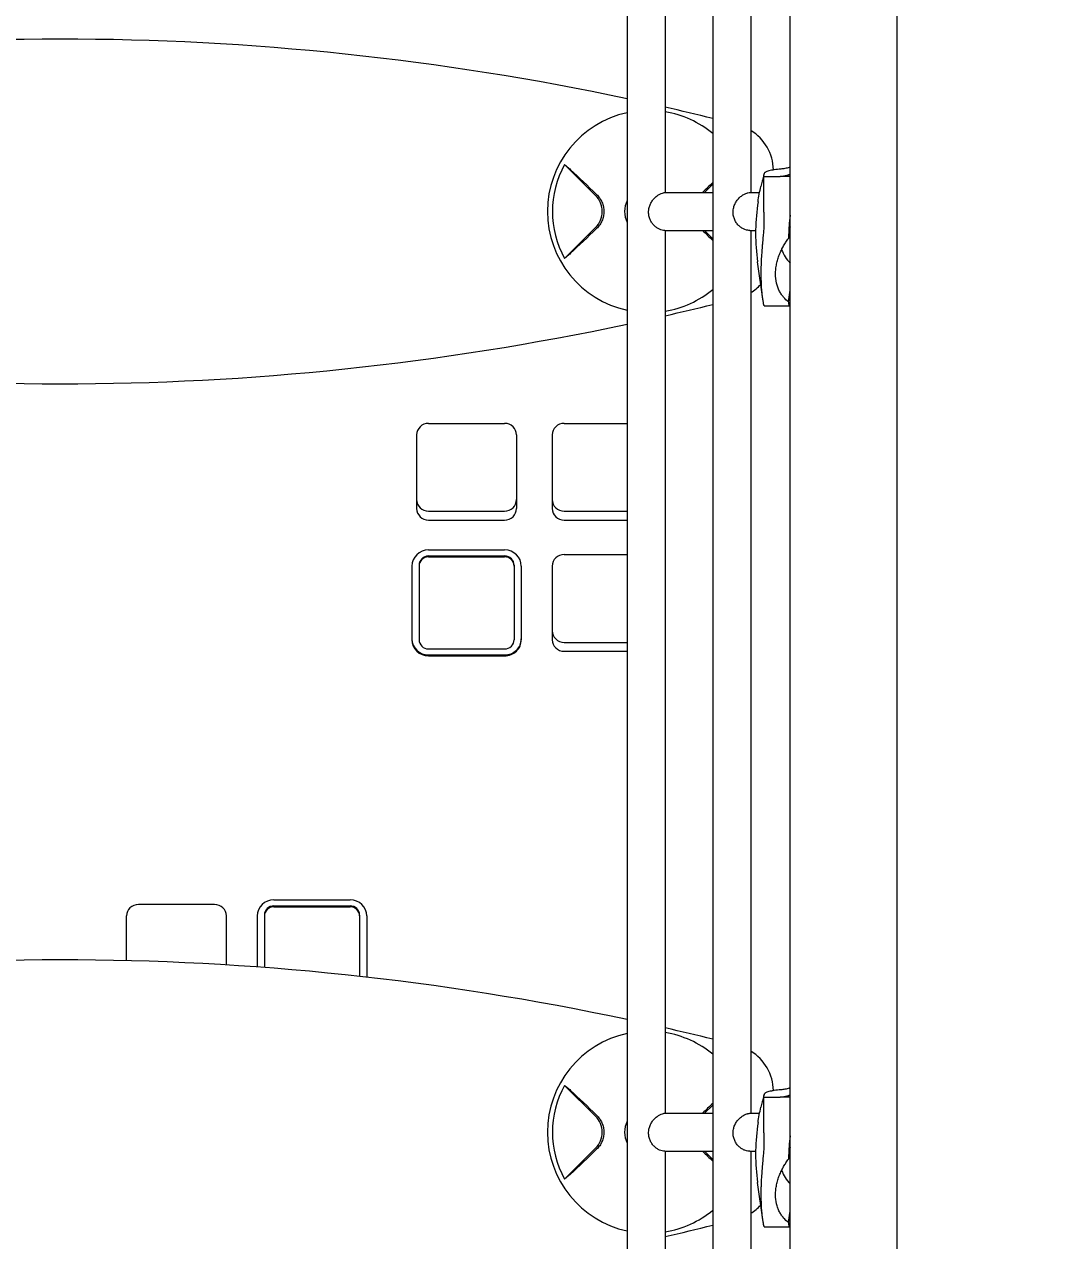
# Model space of a CAD drawing. Extents: x -6675 to 8473, y -8565 to 9458.
# Drawn here: x 1185 to 1622, y -767 to -255 of the extents above; entities that cross this region are included whole.
import ezdxf

# ---------------------------------------------------------------- set-up
doc = ezdxf.new("R2010")
doc.units = 0
doc.header["$LTSCALE"] = 5
doc.header["$PDMODE"] = 33
doc.header["$PDSIZE"] = 20
doc.layers.get('0').update_dxf_attribs({"linetype": 'CONTINUOUS'})
doc.layers.get('Defpoints').update_dxf_attribs({"linetype": 'CONTINUOUS'})
doc.layers.add('Lg_dim', color=7, linetype='CONTINUOUS')
doc.layers.add('Lg_prod', color=40, linetype='CONTINUOUS')
doc.styles.add('LG1', font='arial.ttf', dxfattribs={"height": 185})
doc.dimstyles.new('LG_DIM', dxfattribs={"dimtxt": 185, "dimasz": 120, "dimexe": 50, "dimexo": 1, "dimgap": 50, "dimtad": 0, "dimtih": 1, "dimtoh": 1, "dimdec": 0, "dimrnd": 10, "dimdsep": 46, "dimtxsty": 'LG1', "dimcen": 2.5, "dimclrt": 4, "dimadec": 4, "dimazin": 0, "dimtfac": 1, "dimtdec": 1, "dimtmove": 0, "dimatfit": 3, "dimfxl": 1, "dimtolj": 1, "dimtzin": 0, "dimarcsym": 0})

# ---------------------------------------------------------------- blocks, each defined once
blk = doc.blocks.new('*D4')
at = {"layer": 'Defpoints', "color": 0, "transparency": 16777216}
for p in [(7074.4, -285.09), (-5530, -747.5), (7074.4, -7182.74)]:
    blk.add_point(p, dxfattribs=at)
at = {"layer": 'Lg_dim', "color": 0, "lineweight": -2, "transparency": 16777216}
for p, q in [((7074.4, -286.09), (7074.4, -7232.74)), ((-5530, -748.5), (-5530, -7232.74)), ((-5410, -7182.74), (134.08, -7182.74)), ((6954.4, -7182.74), (1410.33, -7182.74))]:
    blk.add_line(p, q, dxfattribs=at)
at = {"layer": 'Lg_dim', "color": 0, "transparency": 16777216}
for points in [[(-5410, -7162.74), (-5410, -7202.74), (-5530, -7182.74)], [(6954.4, -7162.74), (6954.4, -7202.74), (7074.4, -7182.74)]]:
    blk.add_solid(points, dxfattribs=at)
at = {"layer": 'Lg_dim', "color": 4, "transparency": 16777216, "char_height": 185, "attachment_point": 5, "style": 'LG1'}
for s, insert in [('\\A1;12600 mm', (772.2, -7038.28)), ('\\A1;[41\'-4{\\H1.000000x;\\S5/8;}"]', (772.2, -7476.53))]:
    blk.add_mtext(s, dxfattribs=dict(at, insert=insert))
blk = doc.blocks.new('*D5')
at = {"layer": 'Defpoints', "color": 0, "transparency": 16777216}
for p in [(3900, 7859.68), (-2500, -5459.68), (7695.79, -5459.68)]:
    blk.add_point(p, dxfattribs=at)
at = {"layer": 'Lg_dim', "color": 0, "lineweight": -2, "transparency": 16777216}
for p, q in [((3901, 7859.68), (7745.79, 7859.68)), ((7695.79, 7739.68), (7695.79, 3779.28)), ((7695.79, -5339.68), (7695.79, 3130.67)), ((-2499, -5459.68), (7745.79, -5459.68))]:
    blk.add_line(p, q, dxfattribs=at)
at = {"layer": 'Lg_dim', "color": 0, "transparency": 16777216}
for points in [[(7675.79, 7739.68), (7715.79, 7739.68), (7695.79, 7859.68)], [(7675.79, -5339.68), (7715.79, -5339.68), (7695.79, -5459.68)]]:
    blk.add_solid(points, dxfattribs=at)
at = {"layer": 'Lg_dim', "color": 4, "transparency": 16777216, "insert": (7695.79, 3454.98), "char_height": 185, "attachment_point": 5, "style": 'LG1'}
blk.add_mtext('\\A1;13320 mm\\P [43\'-8 13/16"]', dxfattribs=at)
blk = doc.blocks.new('*D6')
at = {"layer": 'Defpoints', "color": 0, "transparency": 16777216}
for p in [(3300, 5864.75), (-6041.13, -3464.75), (-3100, -3464.75)]:
    blk.add_point(p, dxfattribs=at)
at = {"layer": 'Lg_dim', "color": 0, "lineweight": -2, "transparency": 16777216}
for p, q in [((3299, 5864.75), (-6091.13, 5864.75)), ((-6041.13, 5744.75), (-6041.13, 2569.99)), ((-6041.13, -3344.75), (-6041.13, 1921.38)), ((-3101, -3464.75), (-6091.13, -3464.75))]:
    blk.add_line(p, q, dxfattribs=at)
at = {"layer": 'Lg_dim', "color": 0, "transparency": 16777216}
for points in [[(-6061.13, 5744.75), (-6021.13, 5744.75), (-6041.13, 5864.75)], [(-6061.13, -3344.75), (-6021.13, -3344.75), (-6041.13, -3464.75)]]:
    blk.add_solid(points, dxfattribs=at)
at = {"layer": 'Lg_dim', "color": 4, "transparency": 16777216, "insert": (-6041.13, 2245.68), "char_height": 185, "attachment_point": 5, "style": 'LG1'}
blk.add_mtext('\\A1;9330 mm\\P [30\'-7 9/16"]', dxfattribs=at)
blk = doc.blocks.new('*D7')
at = {"layer": 'Defpoints', "color": 0, "transparency": 16777216}
for p in [(5382.03, 8873.35), (-4227.53, -147.5), (5382.03, -564.99)]:
    blk.add_point(p, dxfattribs=at)
at = {"layer": 'Lg_dim', "color": 0, "lineweight": -2, "transparency": 16777216}
for p, q in [((-4227.53, -146.5), (-4227.53, 8923.35)), ((5382.03, -563.99), (5382.03, 8923.35)), ((-4107.53, 8873.35), (118.72, 8873.35)), ((5262.03, 8873.35), (1506.78, 8873.35))]:
    blk.add_line(p, q, dxfattribs=at)
at = {"layer": 'Lg_dim', "color": 0, "transparency": 16777216}
for points in [[(-4107.53, 8893.35), (-4107.53, 8853.35), (-4227.53, 8873.35)], [(5262.03, 8893.35), (5262.03, 8853.35), (5382.03, 8873.35)]]:
    blk.add_solid(points, dxfattribs=at)
at = {"layer": 'Lg_dim', "color": 4, "transparency": 16777216, "insert": (812.75, 8873.35), "char_height": 185, "attachment_point": 5, "style": 'LG1'}
blk.add_mtext('\\A1;9610 mm\\P [31\'-6 5/8"]', dxfattribs=at)
blk = doc.blocks.new('*D9')
at = {"color": 0, "lineweight": -2, "transparency": 16777216}
for p, q in [((7074.4, -287.09), (7074.4, -8169.37)), ((-5727.53, -748.5), (-5727.53, -8169.37)), ((-5607.53, -8119.37), (24.08, -8119.37)), ((6954.4, -8119.37), (1322.8, -8119.37))]:
    blk.add_line(p, q, dxfattribs=at)
at = {"color": 0, "transparency": 16777216}
for points in [[(-5607.53, -8099.37), (-5607.53, -8139.37), (-5727.53, -8119.37)], [(6954.4, -8099.37), (6954.4, -8139.37), (7074.4, -8119.37)]]:
    blk.add_solid(points, dxfattribs=at)
at = {"layer": 'Defpoints', "color": 0, "transparency": 16777216}
for p in [(7074.4, -286.09), (-5727.53, -747.5), (7074.4, -8119.37)]:
    blk.add_point(p, dxfattribs=at)
at = {"color": 4, "transparency": 16777216, "char_height": 185, "attachment_point": 5, "style": 'LG1'}
for s, insert in [('\\A1;12800 mm', (673.44, -7974.92)), ('\\A1;[42\'-0 3/8"]', (673.44, -8289.13))]:
    blk.add_mtext(s, dxfattribs=dict(at, insert=insert))

msp = doc.modelspace()

# ---------------------------------------------------------------- linework, layer by layer
at = {"layer": 'Lg_prod', "linetype": 'Continuous', "lineweight": 0}
for p, q in [((1507, -1473.5), (1507, 783.95)), ((1552, -1473.5), (1552, 783.95)), ((1474.5, 450.58), (1474.5, -1115.87)), ((1438.5, 448.95), (1438.5, -1114.25)), ((1454.5, 45.44), (1454.5, -325.86)), ((1490.5, 45.44), (1490.5, -325.85)), ((1425.22, -327.14), (1412.22, -314.14)), ((1495.93, -319.15), (1502.81, -319.15)), ((1507, -319.15), (1502.81, -319.15)), ((1454.5, -325.85), (1474.5, -325.85)), ((1471.06, -325.85), (1474.5, -322.42)), ((1490.41, -325.85), (1494.19, -325.85)), ((1494.19, -325.85), (1494.19, -325.85)), ((1493.53, -329.79), (1493.33, -331.21)), ((1507, -335.37), (1506.67, -338.91)), ((1412.22, -353.57), (1425.22, -340.57)), ((1454.34, -341.85), (1474.5, -341.85)), ((1454.5, -341.85), (1454.5, -713.16)), ((1474.5, -345.29), (1471.06, -341.85)), ((1490.03, -341.85), (1492.51, -341.85)), ((1490.5, -341.85), (1490.5, -713.15)), ((1495.53, -370.57), (1493.33, -355)), ((1506.67, -373.47), (1507, -372.32)), ((1496.13, -373.61), (1506.6, -373.61)), ((1355, -422.98), (1387, -422.98)), ((1412, -422.98), (1438.5, -422.98)), ((1350, -427.82), (1350, -458.81)), ((1392, -427.82), (1392, -458.81)), ((1407, -427.82), (1407, -458.81)), ((1355, -459.9), (1387, -459.9)), ((1412, -459.9), (1438.5, -459.9)), ((1355, -463.65), (1387, -463.65)), ((1412, -463.65), (1438.5, -463.65)), ((1355, -476.23), (1387, -476.23)), ((1355, -478.76), (1387, -478.76)), ((1355, -479.14), (1387, -479.14)), ((1412, -478.17), (1438.5, -478.17)), ((1348, -483.01), (1348, -514)), ((1351, -482.64), (1351, -483.01)), ((1351, -483.01), (1351, -514)), ((1391, -482.64), (1391, -483.01)), ((1391, -483.01), (1391, -514)), ((1394, -483.01), (1394, -514)), ((1407, -483.01), (1407, -514)), ((1412, -515.09), (1438.5, -515.09)), ((1355, -517.87), (1387, -517.87)), ((1355, -520.4), (1387, -520.4)), ((1355, -520.77), (1387, -520.77)), ((1412, -518.84), (1438.5, -518.84)), ((1290, -623.41), (1322, -623.41)), ((1265, -625.34), (1233, -625.34)), ((1290, -625.94), (1322, -625.94)), ((1290, -626.31), (1322, -626.31)), ((1228, -649), (1228, -630.19)), ((1270, -650.8), (1270, -630.19)), ((1283, -630.19), (1283, -651.67)), ((1286, -629.81), (1286, -630.19)), ((1286, -630.19), (1286, -651.89)), ((1326, -629.81), (1326, -630.19)), ((1326, -630.19), (1326, -655.61)), ((1329, -630.19), (1329, -655.94)), ((1425.22, -714.44), (1412.22, -701.44)), ((1471.06, -713.15), (1474.5, -709.72)), ((1495.93, -706.45), (1502.81, -706.45)), ((1507, -706.45), (1502.81, -706.45)), ((1454.5, -713.15), (1474.5, -713.15)), ((1490.41, -713.15), (1494.19, -713.15)), ((1494.19, -713.15), (1494.19, -713.15)), ((1493.53, -717.09), (1493.33, -718.51)), ((1507, -722.66), (1506.67, -726.21)), ((1412.22, -740.87), (1425.22, -727.87)), ((1454.34, -729.15), (1474.5, -729.15)), ((1454.5, -729.15), (1454.5, -1100.45)), ((1474.5, -732.59), (1471.06, -729.15)), ((1490.03, -729.15), (1492.51, -729.15)), ((1490.5, -729.15), (1490.5, -1100.45)), ((1495.53, -757.87), (1493.33, -742.3)), ((1496.13, -760.9), (1506.6, -760.9)), ((1506.67, -760.77), (1507, -759.62))]:
    msp.add_line(p, q, dxfattribs=at)
for centre, radius, start, end in [((1200, -1406.35), 1145, 90, 102.02257), ((1200, -1406.35), 1145, 77.97743, 90), ((1200, -1406.35), 1145, 76.12892, 77.15756), ((1447.5, -333.85), 42.51, 102.2215, 257.7785), ((1447.5, -333.85), 42.51, 50.5743, 80.5231), ((1480, -316.76), 20, 1.1147, 58.3318), ((1447.5, -333.85), 40.42, 150.8025, 209.1975), ((1418.5, -333.85), 9.5, 0, 45), ((1447.5, -333.85), 10.1, 153.0104, 180), ((1418.5, -333.85), 9.5, 315, 0), ((1447.5, -333.85), 10.1, 180, 206.9896), ((1447.5, -333.85), 42.51, 279.4769, 309.4257), ((1480, -350.95), 20, 301.6682, 317.2193), ((1480, -350.95), 20, 318.4378, 318.4382), ((1200, 738.65), 1145, 282.84244, 283.87108), ((1200, 738.65), 1145, 257.97743, 282.02257), ((1200, -1793.65), 1145, 90, 102.02257), ((1200, -1793.65), 1145, 77.97743, 90), ((1447.5, -721.15), 42.51, 102.2215, 257.7785), ((1200, -1793.65), 1145, 76.12892, 77.15756), ((1447.5, -721.15), 42.51, 50.5743, 80.5231), ((1480, -704.05), 20, 1.1147, 58.3318), ((1447.5, -721.15), 40.42, 150.8025, 209.1975), ((1418.5, -721.15), 9.5, 0, 45), ((1418.5, -721.15), 9.5, 315, 0), ((1447.5, -721.15), 10.1, 153.0104, 180), ((1447.5, -721.15), 10.1, 180, 206.9896), ((1480, -738.25), 20, 301.6682, 317.2193), ((1480, -738.25), 20, 318.4378, 318.4382), ((1447.5, -721.15), 42.51, 279.4769, 309.4257), ((1200, 351.35), 1145, 282.84244, 283.87108)]:
    msp.add_arc(centre, radius, start, end, dxfattribs=at)
for centre, major_axis, start_param, end_param in [((1583.33, -343.1), (-90.83, 0), 6.147522, 6.283185), ((1583.33, -343.1), (-90.83, 0), 0, 0.135663), ((1521.5, -343.1), (-19.4, 0), 0.372276, 0.726784), ((1355, -427.82), (-5, 0), 4.712389, 6.283185), ((1387, -427.82), (-5, 0), 3.141593, 4.712389), ((1412, -427.82), (-5, 0), 4.712389, 6.283185), ((1355, -455.06), (-5, 0), 0, 1.570796), ((1387, -455.06), (-5, 0), 1.570796, 3.141593), ((1412, -455.06), (-5, 0), 0, 1.570796), ((1355, -458.81), (-5, 0), 0, 1.570796), ((1387, -458.81), (-5, 0), 1.570796, 3.141593), ((1412, -458.81), (-5, 0), 0, 1.570796), ((1355, -483.01), (-7, 0), 4.712389, 6.283185), ((1355, -482.64), (-4, 0), 4.712389, 6.283185), ((1355, -483.01), (-4, 0), 4.712389, 6.283185), ((1387, -483.01), (-7, 0), 3.141593, 4.712389), ((1387, -482.64), (-4, 0), 3.141593, 4.712389), ((1387, -483.01), (-4, 0), 3.141593, 4.712389), ((1412, -483.01), (-5, 0), 4.712389, 6.283185), ((1412, -510.25), (-5, 0), 0, 1.570796), ((1355, -513.62), (-7, 0), 0, 1.570796), ((1355, -514), (-7, 0), 0, 1.570796), ((1355, -514), (-4, 0), 0, 1.570796), ((1387, -513.62), (-7, 0), 1.570796, 3.141593), ((1387, -514), (-4, 0), 1.570796, 3.141593), ((1387, -514), (-7, 0), 1.570796, 3.141593), ((1412, -514), (-5, 0), 0, 1.570796), ((1290, -630.19), (-7, 0), 4.712389, 6.283185), ((1322, -630.19), (-7, 0), 3.141593, 4.712389), ((1233, -630.19), (-5, 0), 4.712389, 6.283185), ((1265, -630.19), (-5, 0), 3.141593, 4.712389), ((1290, -629.81), (-4, 0), 4.712389, 6.283185), ((1290, -630.19), (-4, 0), 4.712389, 6.283185), ((1322, -629.81), (-4, 0), 3.141593, 4.712389), ((1322, -630.19), (-4, 0), 3.141593, 4.712389), ((1583.33, -730.4), (-90.83, 0), 6.147522, 6.283185), ((1583.33, -730.4), (-90.83, 0), 0, 0.135663), ((1521.5, -730.4), (-19.4, 0), 0.372276, 0.726784)]:
    msp.add_ellipse(centre, major_axis=major_axis, ratio=0.968246, start_param=start_param, end_param=end_param, dxfattribs=at)
for points, knots in [([(1412.22, -314.14), (1412.55, -314.4), (1412.92, -314.71), (1413.54, -315.25), (1413.76, -315.44), (1414.22, -315.85), (1414.45, -316.06), (1414.69, -316.28)], [0.000000242, 0.000000242, 0.000000242, 0.000000242, 0.002114103, 0.002114103, 0.003171033, 0.003171033, 0.004227963, 0.004227963, 0.004227963, 0.004227963]), ([(1503.1, -316.02), (1502.11, -316.09), (1501.2, -316.19), (1500.14, -316.34), (1499.93, -316.38), (1499.53, -316.45), (1499.34, -316.48), (1498.78, -316.6), (1498.44, -316.68), (1497.81, -316.85), (1497.53, -316.95), (1497.03, -317.14), (1496.82, -317.24), (1496.56, -317.4), (1496.48, -317.45), (1496.35, -317.56), (1496.29, -317.61), (1496.14, -317.77), (1496.09, -317.88), (1496.07, -318)], [0, 0, 0, 0, 0.00305836, 0.00305836, 0.00382296, 0.00382296, 0.00458755, 0.00458755, 0.00611673, 0.00611673, 0.00764591, 0.00764591, 0.00917509, 0.00917509, 0.00993969, 0.00993969, 0.01070428, 0.01070428, 0.01223346, 0.01223346, 0.01223346, 0.01223346]), ([(1506.6, -315.3), (1506.03, -315.51), (1505.45, -315.66), (1504.28, -315.9), (1503.68, -315.98), (1503.1, -316.02)], [0, 0, 0, 0, 0.001801452, 0.001801452, 0.003602904, 0.003602904, 0.003602904, 0.003602904]), ([(1496.09, -317.92), (1495.99, -318.28), (1495.89, -318.63), (1495.69, -319.35), (1495.59, -319.71), (1495.4, -320.43), (1495.31, -320.79), (1495.13, -321.51), (1495.04, -321.87), (1494.87, -322.59), (1494.79, -322.95), (1494.71, -323.31)], [2.86740473, 2.86740473, 2.86740473, 2.86740473, 2.87998211, 2.87998211, 2.89255949, 2.89255949, 2.90513687, 2.90513687, 2.91771425, 2.91771425, 2.93029163, 2.93029163, 2.93029163, 2.93029163]), ([(1425.68, -326.68), (1426.15, -327.14), (1426.58, -327.64), (1427.14, -328.46), (1427.32, -328.74), (1427.64, -329.33), (1427.79, -329.63), (1428.18, -330.56), (1428.38, -331.19), (1428.58, -332.18), (1428.63, -332.52), (1428.7, -333.19), (1428.72, -333.52), (1428.72, -333.85)], [0.000143327, 0.000143327, 0.000143327, 0.000143327, 0.002148725, 0.002148725, 0.003151424, 0.003151424, 0.004154123, 0.004154123, 0.006159521, 0.006159521, 0.00716222, 0.00716222, 0.008164918, 0.008164918, 0.008164918, 0.008164918]), ([(1447.53, -333.85), (1447.55, -333.44), (1447.59, -333.02), (1447.78, -332.08), (1447.93, -331.55), (1448.34, -330.55), (1448.59, -330.06), (1449.18, -329.15), (1449.51, -328.73), (1450.04, -328.16), (1450.23, -327.96), (1450.64, -327.6), (1450.85, -327.43), (1451.27, -327.12), (1451.49, -326.98), (1451.89, -326.73), (1452.09, -326.62), (1452.69, -326.33), (1453.06, -326.19), (1453.69, -326), (1453.94, -325.94), (1454.32, -325.88), (1454.43, -325.87), (1454.49, -325.86), (1454.5, -325.86), (1454.5, -325.86)], [-16.474702, -16.474702, -16.474702, -16.474702, -15.215562, -15.215562, -13.646447, -13.646447, -12.077331, -12.077331, -10.508216, -10.508216, -9.710648, -9.710648, -8.913079, -8.913079, -8.11551, -8.11551, -7.317942, -7.317942, -5.488456, -5.488456, -3.658971, -3.658971, -1.829485, -1.829485, -1.233344, -1.233344, -1.233344, -1.233344]), ([(1483.06, -333.85), (1483.08, -333.42), (1483.13, -332.98), (1483.33, -332), (1483.5, -331.46), (1483.94, -330.42), (1484.21, -329.92), (1484.84, -328.99), (1485.19, -328.56), (1485.77, -327.99), (1485.97, -327.79), (1486.41, -327.43), (1486.63, -327.26), (1487.08, -326.96), (1487.31, -326.82), (1487.74, -326.59), (1487.95, -326.48), (1488.58, -326.21), (1488.98, -326.08), (1489.64, -325.93), (1489.91, -325.89), (1490.24, -325.86), (1490.35, -325.85), (1490.41, -325.85)], [-17.049811, -17.049811, -17.049811, -17.049811, -15.725121, -15.725121, -14.090203, -14.090203, -12.455286, -12.455286, -10.820368, -10.820368, -9.996683, -9.996683, -9.172997, -9.172997, -8.349312, -8.349312, -7.525626, -7.525626, -5.64422, -5.64422, -3.762813, -3.762813, -2.424118, -2.424118, -2.424118, -2.424118]), ([(1428.72, -333.85), (1428.72, -334.19), (1428.7, -334.52), (1428.63, -335.19), (1428.58, -335.53), (1428.38, -336.52), (1428.18, -337.15), (1427.66, -338.38), (1427.33, -338.97), (1426.58, -340.07), (1426.15, -340.57), (1425.68, -341.03)], [0.008164918, 0.008164918, 0.008164918, 0.008164918, 0.009167239, 0.009167239, 0.01016956, 0.01016956, 0.012174201, 0.012174201, 0.014178842, 0.014178842, 0.016183483, 0.016183483, 0.016183483, 0.016183483]), ([(1454.34, -341.86), (1454.28, -341.86), (1454.19, -341.85), (1453.88, -341.83), (1453.6, -341.79), (1452.93, -341.64), (1452.55, -341.52), (1451.97, -341.27), (1451.79, -341.18), (1451.4, -340.97), (1451.2, -340.85), (1450.8, -340.59), (1450.6, -340.44), (1450.22, -340.12), (1450.03, -339.95), (1449.53, -339.45), (1449.2, -339.07), (1448.62, -338.22), (1448.36, -337.75), (1447.94, -336.77), (1447.79, -336.25), (1447.58, -335.2), (1447.53, -334.67), (1447.53, -334.06), (1447.53, -333.96), (1447.53, -333.85)], [36.887042, 36.887042, 36.887042, 36.887042, 37.887176, 37.887176, 39.796305, 39.796305, 41.705434, 41.705434, 42.525227, 42.525227, 43.34502, 43.34502, 44.164813, 44.164813, 44.984606, 44.984606, 46.574323, 46.574323, 48.16404, 48.16404, 49.753757, 49.753757, 51.343474, 51.343474, 51.653449, 51.653449, 51.653449, 51.653449]), ([(1490.03, -341.85), (1489.82, -341.85), (1489.53, -341.84), (1488.85, -341.72), (1488.44, -341.62), (1487.83, -341.39), (1487.63, -341.31), (1487.22, -341.11), (1487, -340.99), (1486.58, -340.73), (1486.37, -340.59), (1485.96, -340.28), (1485.76, -340.11), (1485.21, -339.61), (1484.86, -339.22), (1484.23, -338.35), (1483.96, -337.87), (1483.51, -336.85), (1483.33, -336.32), (1483.11, -335.23), (1483.05, -334.69), (1483.05, -334.06), (1483.05, -333.96), (1483.06, -333.85)], [39.045911, 39.045911, 39.045911, 39.045911, 40.928699, 40.928699, 42.875831, 42.875831, 43.714432, 43.714432, 44.553033, 44.553033, 45.391634, 45.391634, 46.230235, 46.230235, 47.873804, 47.873804, 49.517373, 49.517373, 51.160942, 51.160942, 52.804511, 52.804511, 53.114738, 53.114738, 53.114738, 53.114738]), ([(1494.87, -360.1), (1494.87, -359.06), (1494.89, -358), (1494.94, -356.38), (1494.96, -355.83), (1495.01, -354.75), (1495.03, -354.21), (1495.12, -352.61), (1495.19, -351.55), (1495.31, -349.99), (1495.35, -349.48), (1495.43, -348.48), (1495.47, -347.99), (1495.6, -346.55), (1495.68, -345.64), (1495.84, -343.9), (1495.91, -343.1), (1496, -342.01), (1496.03, -341.66), (1496.07, -341), (1496.09, -340.69), (1496.13, -339.82), (1496.14, -339.32), (1496.14, -338.91)], [0.02582839, 0.02582839, 0.02582839, 0.02582839, 0.0290553, 0.0290553, 0.03066876, 0.03066876, 0.03228222, 0.03228222, 0.03550913, 0.03550913, 0.03712259, 0.03712259, 0.03873604, 0.03873604, 0.04196296, 0.04196296, 0.04518987, 0.04518987, 0.04680333, 0.04680333, 0.04841679, 0.04841679, 0.0516437, 0.0516437, 0.0516437, 0.0516437]), ([(1500.91, -360.1), (1500.91, -359.76), (1500.92, -359.42), (1500.96, -358.73), (1500.98, -358.38), (1501.09, -357.35), (1501.2, -356.66), (1501.41, -355.63), (1501.49, -355.29), (1501.66, -354.6), (1501.75, -354.26), (1502.06, -353.26), (1502.28, -352.61), (1502.79, -351.32), (1503.06, -350.69), (1503.65, -349.48), (1503.96, -348.89), (1504.6, -347.76), (1504.94, -347.22), (1505.63, -346.16), (1505.99, -345.65), (1506.35, -345.16)], [0.0173685, 0.0173685, 0.0173685, 0.0173685, 0.01841269, 0.01841269, 0.01945689, 0.01945689, 0.02154529, 0.02154529, 0.02258948, 0.02258948, 0.02363368, 0.02363368, 0.02572208, 0.02572208, 0.02781047, 0.02781047, 0.02989887, 0.02989887, 0.03198726, 0.03198726, 0.03407566, 0.03407566, 0.03407566, 0.03407566]), ([(1414.69, -351.43), (1414.21, -351.87), (1413.76, -352.28), (1413.14, -352.82), (1412.94, -352.99), (1412.56, -353.3), (1412.38, -353.44), (1412.22, -353.57)], [0.000000486, 0.000000486, 0.000000486, 0.000000486, 0.002114988, 0.002114988, 0.003172238, 0.003172238, 0.004229489, 0.004229489, 0.004229489, 0.004229489]), ([(1496.13, -373.61), (1496.12, -373.61), (1496.11, -373.59), (1496.09, -373.54), (1496.07, -373.49), (1496.03, -373.33), (1496, -373.22), (1495.91, -372.84), (1495.84, -372.49), (1495.73, -371.84), (1495.69, -371.59), (1495.6, -371.07), (1495.56, -370.78), (1495.43, -369.87), (1495.35, -369.19), (1495.23, -368.06), (1495.19, -367.66), (1495.12, -366.83), (1495.09, -366.4), (1495, -365.08), (1494.96, -364.14), (1494.91, -362.68), (1494.9, -362.17), (1494.88, -361.15), (1494.87, -360.63), (1494.87, -360.1)], [0.00217818, 0.00217818, 0.00217818, 0.00217818, 0.00322872, 0.00322872, 0.00484298, 0.00484298, 0.00645725, 0.00645725, 0.00968577, 0.00968577, 0.01130003, 0.01130003, 0.01291429, 0.01291429, 0.01614282, 0.01614282, 0.01775708, 0.01775708, 0.01937134, 0.01937134, 0.02259987, 0.02259987, 0.02421413, 0.02421413, 0.02582839, 0.02582839, 0.02582839, 0.02582839]), ([(1506.35, -371.84), (1505.62, -371.32), (1504.93, -370.69), (1503.96, -369.57), (1503.64, -369.16), (1503.05, -368.28), (1502.78, -367.81), (1502.28, -366.82), (1502.05, -366.3), (1501.65, -365.18), (1501.48, -364.59), (1501.06, -362.76), (1500.91, -361.47), (1500.91, -360.1)], [0.0006161, 0.0006161, 0.0006161, 0.0006161, 0.0048042, 0.0048042, 0.00689825, 0.00689825, 0.0089923, 0.0089923, 0.01108635, 0.01108635, 0.0131804, 0.0131804, 0.0173685, 0.0173685, 0.0173685, 0.0173685]), ([(1412.22, -701.44), (1412.55, -701.69), (1412.92, -702), (1413.54, -702.54), (1413.76, -702.74), (1414.22, -703.14), (1414.45, -703.36), (1414.69, -703.58)], [0.000000242, 0.000000242, 0.000000242, 0.000000242, 0.002114103, 0.002114103, 0.003171033, 0.003171033, 0.004227963, 0.004227963, 0.004227963, 0.004227963]), ([(1496.09, -705.22), (1495.99, -705.58), (1495.89, -705.93), (1495.69, -706.65), (1495.59, -707.01), (1495.4, -707.72), (1495.31, -708.08), (1495.13, -708.8), (1495.04, -709.17), (1494.87, -709.89), (1494.79, -710.25), (1494.71, -710.61)], [2.86740473, 2.86740473, 2.86740473, 2.86740473, 2.87998211, 2.87998211, 2.89255949, 2.89255949, 2.90513687, 2.90513687, 2.91771425, 2.91771425, 2.93029163, 2.93029163, 2.93029163, 2.93029163]), ([(1503.1, -703.32), (1502.11, -703.39), (1501.2, -703.48), (1500.14, -703.64), (1499.93, -703.67), (1499.53, -703.74), (1499.34, -703.78), (1498.78, -703.89), (1498.44, -703.98), (1497.81, -704.15), (1497.53, -704.24), (1497.03, -704.44), (1496.82, -704.54), (1496.56, -704.69), (1496.48, -704.75), (1496.35, -704.85), (1496.29, -704.91), (1496.14, -705.07), (1496.09, -705.18), (1496.07, -705.29)], [0, 0, 0, 0, 0.00305836, 0.00305836, 0.00382296, 0.00382296, 0.00458755, 0.00458755, 0.00611673, 0.00611673, 0.00764591, 0.00764591, 0.00917509, 0.00917509, 0.00993969, 0.00993969, 0.01070428, 0.01070428, 0.01223346, 0.01223346, 0.01223346, 0.01223346]), ([(1506.6, -702.6), (1506.03, -702.8), (1505.45, -702.96), (1504.28, -703.2), (1503.68, -703.28), (1503.1, -703.32)], [0, 0, 0, 0, 0.001801452, 0.001801452, 0.003602904, 0.003602904, 0.003602904, 0.003602904]), ([(1425.68, -713.98), (1426.15, -714.44), (1426.58, -714.94), (1427.14, -715.76), (1427.32, -716.04), (1427.64, -716.63), (1427.79, -716.93), (1428.18, -717.85), (1428.38, -718.49), (1428.58, -719.48), (1428.63, -719.82), (1428.7, -720.48), (1428.72, -720.82), (1428.72, -721.15)], [0.000143327, 0.000143327, 0.000143327, 0.000143327, 0.002148725, 0.002148725, 0.003151424, 0.003151424, 0.004154123, 0.004154123, 0.006159521, 0.006159521, 0.00716222, 0.00716222, 0.008164918, 0.008164918, 0.008164918, 0.008164918]), ([(1447.53, -721.15), (1447.55, -720.74), (1447.59, -720.32), (1447.78, -719.38), (1447.93, -718.85), (1448.34, -717.84), (1448.59, -717.36), (1449.18, -716.45), (1449.51, -716.03), (1450.04, -715.45), (1450.23, -715.26), (1450.64, -714.9), (1450.85, -714.73), (1451.27, -714.42), (1451.49, -714.28), (1451.89, -714.03), (1452.09, -713.92), (1452.69, -713.63), (1453.06, -713.49), (1453.69, -713.29), (1453.94, -713.24), (1454.32, -713.18), (1454.43, -713.17), (1454.49, -713.16), (1454.5, -713.16), (1454.5, -713.16)], [-16.474702, -16.474702, -16.474702, -16.474702, -15.215562, -15.215562, -13.646447, -13.646447, -12.077331, -12.077331, -10.508216, -10.508216, -9.710648, -9.710648, -8.913079, -8.913079, -8.11551, -8.11551, -7.317942, -7.317942, -5.488456, -5.488456, -3.658971, -3.658971, -1.829485, -1.829485, -1.233344, -1.233344, -1.233344, -1.233344]), ([(1483.06, -721.15), (1483.08, -720.72), (1483.13, -720.28), (1483.33, -719.3), (1483.5, -718.76), (1483.94, -717.72), (1484.21, -717.22), (1484.84, -716.29), (1485.19, -715.86), (1485.77, -715.28), (1485.97, -715.09), (1486.41, -714.73), (1486.63, -714.56), (1487.08, -714.26), (1487.31, -714.12), (1487.74, -713.88), (1487.95, -713.78), (1488.58, -713.51), (1488.98, -713.38), (1489.64, -713.22), (1489.91, -713.19), (1490.24, -713.16), (1490.35, -713.15), (1490.41, -713.15)], [-17.049811, -17.049811, -17.049811, -17.049811, -15.725121, -15.725121, -14.090203, -14.090203, -12.455286, -12.455286, -10.820368, -10.820368, -9.996683, -9.996683, -9.172997, -9.172997, -8.349312, -8.349312, -7.525626, -7.525626, -5.64422, -5.64422, -3.762813, -3.762813, -2.424118, -2.424118, -2.424118, -2.424118]), ([(1428.72, -721.15), (1428.72, -721.49), (1428.7, -721.82), (1428.63, -722.49), (1428.58, -722.82), (1428.38, -723.82), (1428.18, -724.45), (1427.66, -725.68), (1427.33, -726.27), (1426.58, -727.36), (1426.15, -727.87), (1425.68, -728.33)], [0.008164918, 0.008164918, 0.008164918, 0.008164918, 0.009167239, 0.009167239, 0.01016956, 0.01016956, 0.012174201, 0.012174201, 0.014178842, 0.014178842, 0.016183483, 0.016183483, 0.016183483, 0.016183483]), ([(1454.34, -729.15), (1454.28, -729.15), (1454.19, -729.15), (1453.88, -729.13), (1453.6, -729.09), (1452.93, -728.94), (1452.55, -728.82), (1451.97, -728.57), (1451.79, -728.48), (1451.4, -728.27), (1451.2, -728.15), (1450.8, -727.88), (1450.6, -727.74), (1450.22, -727.42), (1450.03, -727.25), (1449.53, -726.75), (1449.2, -726.37), (1448.62, -725.52), (1448.36, -725.05), (1447.94, -724.06), (1447.79, -723.55), (1447.58, -722.5), (1447.53, -721.97), (1447.53, -721.36), (1447.53, -721.25), (1447.53, -721.15)], [36.887042, 36.887042, 36.887042, 36.887042, 37.887176, 37.887176, 39.796305, 39.796305, 41.705434, 41.705434, 42.525227, 42.525227, 43.34502, 43.34502, 44.164813, 44.164813, 44.984606, 44.984606, 46.574323, 46.574323, 48.16404, 48.16404, 49.753757, 49.753757, 51.343474, 51.343474, 51.653449, 51.653449, 51.653449, 51.653449]), ([(1490.03, -729.15), (1489.82, -729.15), (1489.53, -729.14), (1488.85, -729.02), (1488.44, -728.92), (1487.83, -728.69), (1487.63, -728.61), (1487.22, -728.41), (1487, -728.29), (1486.58, -728.03), (1486.37, -727.89), (1485.96, -727.58), (1485.76, -727.41), (1485.21, -726.9), (1484.86, -726.51), (1484.23, -725.64), (1483.96, -725.16), (1483.51, -724.15), (1483.33, -723.62), (1483.11, -722.53), (1483.05, -721.99), (1483.05, -721.36), (1483.05, -721.25), (1483.06, -721.15)], [39.045911, 39.045911, 39.045911, 39.045911, 40.928699, 40.928699, 42.875831, 42.875831, 43.714432, 43.714432, 44.553033, 44.553033, 45.391634, 45.391634, 46.230235, 46.230235, 47.873804, 47.873804, 49.517373, 49.517373, 51.160942, 51.160942, 52.804511, 52.804511, 53.114738, 53.114738, 53.114738, 53.114738]), ([(1494.87, -747.4), (1494.87, -746.36), (1494.89, -745.3), (1494.94, -743.68), (1494.96, -743.13), (1495.01, -742.05), (1495.03, -741.51), (1495.12, -739.91), (1495.19, -738.85), (1495.31, -737.29), (1495.35, -736.78), (1495.43, -735.77), (1495.47, -735.28), (1495.6, -733.85), (1495.68, -732.93), (1495.84, -731.2), (1495.91, -730.4), (1496, -729.31), (1496.03, -728.96), (1496.07, -728.3), (1496.09, -727.99), (1496.13, -727.12), (1496.14, -726.62), (1496.14, -726.21)], [0.02582839, 0.02582839, 0.02582839, 0.02582839, 0.0290553, 0.0290553, 0.03066876, 0.03066876, 0.03228222, 0.03228222, 0.03550913, 0.03550913, 0.03712259, 0.03712259, 0.03873604, 0.03873604, 0.04196296, 0.04196296, 0.04518987, 0.04518987, 0.04680333, 0.04680333, 0.04841679, 0.04841679, 0.0516437, 0.0516437, 0.0516437, 0.0516437]), ([(1500.91, -747.4), (1500.91, -747.06), (1500.92, -746.72), (1500.96, -746.03), (1500.98, -745.68), (1501.09, -744.65), (1501.2, -743.96), (1501.41, -742.93), (1501.49, -742.58), (1501.66, -741.9), (1501.75, -741.56), (1502.06, -740.56), (1502.28, -739.9), (1502.79, -738.62), (1503.06, -737.99), (1503.65, -736.78), (1503.96, -736.19), (1504.6, -735.06), (1504.94, -734.52), (1505.63, -733.46), (1505.99, -732.95), (1506.35, -732.46)], [0.0173685, 0.0173685, 0.0173685, 0.0173685, 0.01841269, 0.01841269, 0.01945689, 0.01945689, 0.02154529, 0.02154529, 0.02258948, 0.02258948, 0.02363368, 0.02363368, 0.02572208, 0.02572208, 0.02781047, 0.02781047, 0.02989887, 0.02989887, 0.03198726, 0.03198726, 0.03407566, 0.03407566, 0.03407566, 0.03407566]), ([(1414.69, -738.73), (1414.21, -739.17), (1413.76, -739.57), (1413.14, -740.12), (1412.94, -740.29), (1412.56, -740.6), (1412.38, -740.74), (1412.22, -740.87)], [0.000000486, 0.000000486, 0.000000486, 0.000000486, 0.002114988, 0.002114988, 0.003172238, 0.003172238, 0.004229489, 0.004229489, 0.004229489, 0.004229489]), ([(1496.13, -760.9), (1496.12, -760.9), (1496.11, -760.89), (1496.09, -760.84), (1496.07, -760.79), (1496.03, -760.63), (1496, -760.52), (1495.91, -760.14), (1495.84, -759.79), (1495.73, -759.13), (1495.69, -758.89), (1495.6, -758.37), (1495.56, -758.08), (1495.43, -757.17), (1495.35, -756.49), (1495.23, -755.35), (1495.19, -754.96), (1495.12, -754.13), (1495.09, -753.7), (1495, -752.37), (1494.96, -751.44), (1494.91, -749.97), (1494.9, -749.47), (1494.88, -748.44), (1494.87, -747.93), (1494.87, -747.4)], [0.00217818, 0.00217818, 0.00217818, 0.00217818, 0.00322872, 0.00322872, 0.00484298, 0.00484298, 0.00645725, 0.00645725, 0.00968577, 0.00968577, 0.01130003, 0.01130003, 0.01291429, 0.01291429, 0.01614282, 0.01614282, 0.01775708, 0.01775708, 0.01937134, 0.01937134, 0.02259987, 0.02259987, 0.02421413, 0.02421413, 0.02582839, 0.02582839, 0.02582839, 0.02582839]), ([(1506.35, -759.14), (1505.62, -758.62), (1504.93, -757.99), (1503.96, -756.87), (1503.64, -756.46), (1503.05, -755.58), (1502.78, -755.11), (1502.28, -754.12), (1502.05, -753.59), (1501.65, -752.48), (1501.48, -751.89), (1501.06, -750.06), (1500.91, -748.77), (1500.91, -747.4)], [0.0006161, 0.0006161, 0.0006161, 0.0006161, 0.0048042, 0.0048042, 0.00689825, 0.00689825, 0.0089923, 0.0089923, 0.01108635, 0.01108635, 0.0131804, 0.0131804, 0.0173685, 0.0173685, 0.0173685, 0.0173685])]:
    msp.add_open_spline(points, degree=3, knots=knots, dxfattribs=at)
for points in [[(1414.69, -316.28), (1418.26, -319.58), (1421.92, -323.05), (1425.68, -326.68)], [(1474.5, -321.72), (1473.07, -323.08), (1471.63, -324.45), (1470.18, -325.85)], [(1495.93, -319.15), (1495.98, -318.77), (1496.03, -318.38), (1496.07, -318)], [(1493.54, -329.79), (1493.84, -327.65), (1494.23, -325.49), (1494.71, -323.31)], [(1493.54, -329.78), (1493.54, -329.79), (1493.53, -329.79), (1493.53, -329.79)], [(1425.68, -341.03), (1421.92, -344.66), (1418.26, -348.13), (1414.69, -351.43)], [(1470.18, -341.85), (1471.63, -343.26), (1473.07, -344.63), (1474.5, -345.99)], [(1414.69, -703.58), (1418.26, -706.88), (1421.92, -710.35), (1425.68, -713.98)], [(1495.93, -706.45), (1495.98, -706.07), (1496.03, -705.68), (1496.07, -705.29)], [(1474.5, -709.02), (1473.07, -710.38), (1471.63, -711.75), (1470.18, -713.15)], [(1493.54, -717.09), (1493.84, -714.94), (1494.23, -712.79), (1494.71, -710.61)], [(1493.54, -717.08), (1493.54, -717.08), (1493.53, -717.09), (1493.53, -717.09)], [(1425.68, -728.33), (1421.92, -731.96), (1418.26, -735.43), (1414.69, -738.73)], [(1470.18, -729.15), (1471.63, -730.55), (1473.07, -731.93), (1474.5, -733.28)]]:
    msp.add_open_spline(points, degree=3, dxfattribs=at)
for points, weights in [([(1506.6, -315.3), (1506.74, -315.25), (1506.87, -315.2), (1507, -315.15)], [1, 0.997570774631, 0.995297331129, 0.993179669495]), ([(1496.14, -338.91), (1495.98, -332.34), (1495.92, -325.75), (1495.93, -319.15)], [1, 0.99951768639, 0.99951768639, 1]), ([(1507, -318.26), (1505.67, -318.86), (1504.25, -319.15), (1502.81, -319.15)], [0.936307406517, 0.942185819623, 0.963416684117, 1]), ([(1506.67, -338.91), (1506.55, -340.21), (1506.44, -342.35), (1506.35, -345.16)], [1, 0.973269229067, 0.973269229067, 1]), ([(1507, -340.29), (1506.78, -341.92), (1506.56, -343.55), (1506.35, -345.16)], [0.999072853129, 0.999244719996, 0.999553768953, 1]), ([(1506.35, -371.84), (1506.56, -370.37), (1506.78, -368.89), (1507, -367.39)], [1, 0.999553768953, 0.999244719996, 0.999072853129]), ([(1506.35, -371.84), (1506.44, -373.33), (1506.55, -373.89), (1506.67, -373.47)], [1, 0.973269229067, 0.973269229067, 1]), ([(1507, -705.56), (1505.67, -706.16), (1504.25, -706.45), (1502.81, -706.45)], [0.936307406517, 0.942185819623, 0.963416684117, 1]), ([(1506.6, -702.6), (1506.74, -702.55), (1506.87, -702.5), (1507, -702.44)], [1, 0.997570774631, 0.995297331129, 0.993179669495]), ([(1496.14, -726.21), (1495.98, -719.63), (1495.92, -713.04), (1495.93, -706.45)], [1, 0.99951768639, 0.99951768639, 1]), ([(1506.67, -726.21), (1506.55, -727.5), (1506.44, -729.64), (1506.35, -732.46)], [1, 0.973269229067, 0.973269229067, 1]), ([(1507, -727.59), (1506.78, -729.22), (1506.56, -730.85), (1506.35, -732.46)], [0.999072853129, 0.999244719996, 0.999553768953, 1]), ([(1506.35, -759.14), (1506.56, -757.67), (1506.78, -756.19), (1507, -754.69)], [1, 0.999553768953, 0.999244719996, 0.999072853129]), ([(1506.35, -759.14), (1506.44, -760.63), (1506.55, -761.19), (1506.67, -760.77)], [1, 0.973269229067, 0.973269229067, 1])]:
    msp.add_rational_spline(points, weights, degree=3, dxfattribs=at)

# ---------------------------------------------------------------- dimensions: what is measured, and where the dimension line sits
dim = msp.add_linear_dim(base=(7074.4, -8119.37), p1=(-5727.53, -747.5), p2=(7074.4, -286.09), dimstyle='LG_DIM', override={"dimpost": ' mm\\X'})
dim.commit()
dim.dimension.update_dxf_attribs({"geometry": '*D9', "text_midpoint": (673.44, -8119.37)})
at = {"layer": 'Lg_dim'}
dim = msp.add_linear_dim(base=(5382.03, 8873.35), p1=(-4227.53, -147.5), p2=(5382.03, -564.99), dimstyle='LG_DIM', override={"dimpost": ' mm\\X'}, dxfattribs=at)
dim.commit()
dim.dimension.update_dxf_attribs({"geometry": '*D7', "text_midpoint": (812.75, 8873.35), "dimtype": 160})
for base, p1, p2, picture, middle in [((7695.79, -5459.68), (3900, 7859.68), (-2500, -5459.68), '*D5', (7695.79, 3454.98)), ((-6041.1293, -3464.7467), (3300, 5864.7467), (-3100, -3464.7467), '*D6', (-6041.1293, 2245.6832))]:
    dim = msp.add_linear_dim(base=base, p1=p1, p2=p2, angle=90, dimstyle='LG_DIM', override={"dimpost": ' mm\\X'}, dxfattribs=at)
    dim.commit()
    dim.dimension.update_dxf_attribs({"geometry": picture, "text_midpoint": middle, "dimtype": 160})
dim = msp.add_linear_dim(base=(7074.4, -7182.74), p1=(-5530, -747.5), p2=(7074.4, -285.09), dimstyle='LG_DIM', override={"dimtxt": 185, "dimasz": 120, "dimexe": 50, "dimexo": 1, "dimgap": 50, "dimtad": 0, "dimtih": 1, "dimtoh": 1, "dimdec": 0, "dimrnd": 10, "dimlunit": 2, "dimpost": ' mm\\X', "dimtxsty": 'LG1', "dimclrt": 4, "dimadec": 4, "dimtdec": 0}, dxfattribs=at)
dim.commit()
dim.dimension.update_dxf_attribs({"geometry": '*D4', "text_midpoint": (772.2, -7182.74)})

doc.saveas('drawing.dxf')
